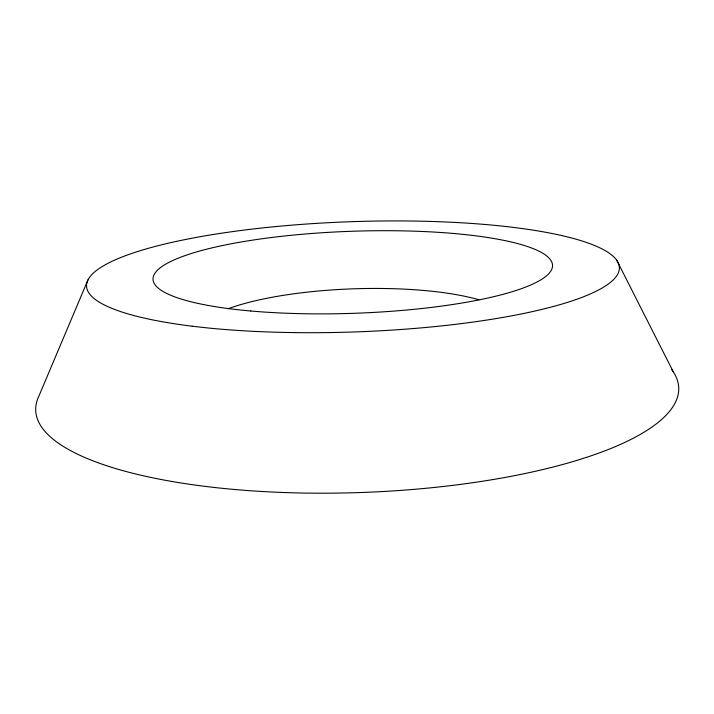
<?xml version="1.0" encoding="UTF-8"?>
<svg xmlns="http://www.w3.org/2000/svg" width="714" height="714" viewBox="0 0 714 714"><rect width="100%" height="100%" fill="white"/><g stroke="black" fill="none" stroke-linecap="round" stroke-linejoin="round"><path stroke-width="1.07" d="M87.983 279.87L38.868 396.163A321.711 93.489 -2 0 0 368.513 492.223A321.711 93.489 -2 0 0 671.615 369.459M616.691 260.164L673.347 371.932M228.016 308.814A156.464 38.36 -2 0 1 478.844 299.746M192.209 326.2A266.59 55.156 -2 0 0 617.333 274.801A266.59 55.156 -2 0 0 249.284 229.444A266.59 55.156 -2 0 0 192.209 326.2M250.81 311.001A199.866 41.028 -2 0 0 552.529 266.108A199.866 41.028 -2 0 0 255.014 239.761A199.866 41.028 -2 0 0 250.81 311.001"/></g></svg>
